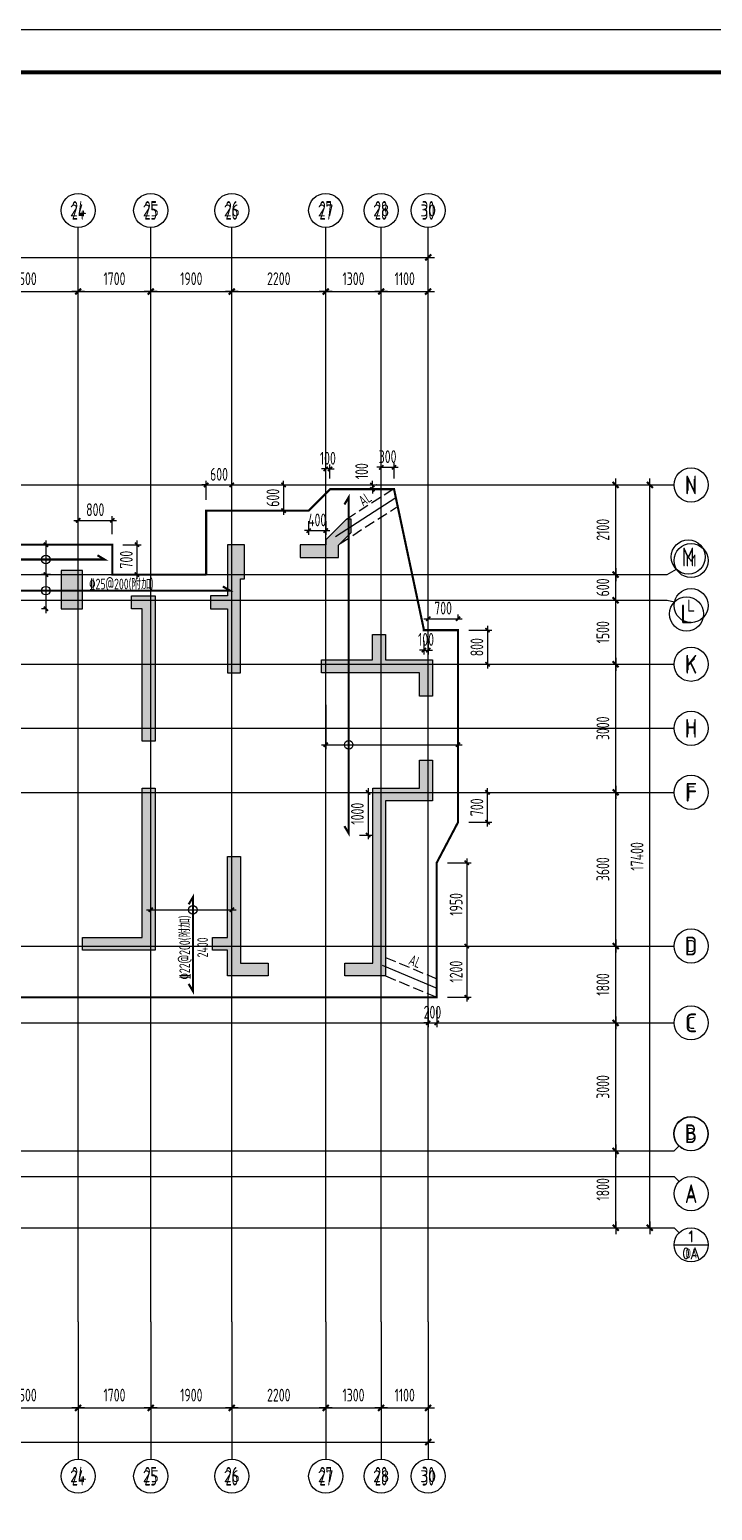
# Model space of a CAD drawing. Extents: x 627893 to 789462, y -407363 to 145317.
# Drawn here: x 698676 to 714673, y -147586 to -112901 of the extents above; entities that cross this region are included whole.
import ezdxf
from ezdxf.enums import TextEntityAlignment as Align

# ---------------------------------------------------------------- set-up
doc = ezdxf.new("R2010")
doc.units = 0
doc.header["$LTSCALE"] = 100
doc.linetypes.add('DASH', pattern=[0.35, 0.25, -0.1])
doc.layers.get('0').update_dxf_attribs({"linetype": 'CONTINUOUS'})
doc.layers.get('Defpoints').update_dxf_attribs({"linetype": 'CONTINUOUS'})
for name, color, linetype in [('1508', 2, 'CONTINUOUS'), ('AXIS', 3, 'CONTINUOUS'), ('AXIS_TEXT', 7, 'CONTINUOUS'), ('dote', 253, 'CONTINUOUS'), ('HATCH', 254, 'CONTINUOUS'), ('THIN', 7, 'CONTINUOUS'), ('tk', 7, 'CONTINUOUS'), ('底板钢筋2', 30, 'CONTINUOUS'), ('支座钢筋标注', 173, 'CONTINUOUS'), ('板底钢筋', 24, 'CONTINUOUS'), ('砼墙', 3, 'CONTINUOUS')]:
    doc.layers.add(name, color=color, linetype=linetype)
doc.styles.add('_TCH_AXIS', font='tssdeng.shx', dxfattribs={"width": 0.7, "bigfont": 'tssdchn.shx'})
doc.styles.add('CADReader_TextStyle', font='tssdeng.shx', dxfattribs={"height": 0.2, "bigfont": 'gbcbig.shx'})
doc.styles.add('COMPLEX', font='tssdeng.shx', dxfattribs={"width": 0.7, "bigfont": 'tssdchn.shx'})
doc.styles.add('dim_font', font='tssdeng.shx', dxfattribs={"width": 0.7, "bigfont": 'tssdchn.shx'})
doc.styles.get("Standard").update_dxf_attribs({"font": 'tssdeng.shx', "width": 0.7, "bigfont": 'tssdchn.shx'})
doc.styles.add('TSSD_Dimension', font='Tssdeng.shx', dxfattribs={"width": 0.7, "bigfont": 'tssdchn.shx'})
doc.styles.add('TSSD_Num', font='Tssdeng.shx', dxfattribs={"width": 0.7, "bigfont": 'hztxt.shx'})
doc.dimstyles.new('DIMN', dxfattribs={"dimtxt": 300, "dimasz": 1, "dimexe": 250, "dimexo": 300, "dimgap": 150, "dimtad": 1, "dimdec": 0, "dimzin": 0, "dimdsep": 46, "dimtxsty": 'dim_font', "dimblk": '_DIMX', "dimcen": 0.09, "dimclrt": 7, "dimadec": 0, "dimazin": 0, "dimtfac": 1, "dimtdec": 0, "dimtix": 1, "dimtmove": 2, "dimatfit": 3, "dimldrblk": '_DIMX', "dimfxl": 250, "dimtolj": 1, "dimtzin": 0, "dimarcsym": 0})
doc.dimstyles.new('TSSD_100_100', dxfattribs={"dimtxt": 300, "dimasz": 100, "dimexe": 100, "dimexo": 250, "dimgap": 100, "dimtad": 1, "dimdec": 0, "dimzin": 0, "dimdsep": 46, "dimtxsty": 'TSSD_Dimension', "dimblk": 'ARCHTICK', "dimcen": 0, "dimdle": 100, "dimclrt": 7, "dimadec": 0, "dimazin": 0, "dimtfac": 1, "dimtdec": 0, "dimtix": 1, "dimtmove": 2, "dimatfit": 3, "dimfxl": 1, "dimtolj": 1, "dimtzin": 0, "dimarcsym": 0})

# ---------------------------------------------------------------- blocks, each defined once
blk = doc.blocks.new('_DIMX')
blk.add_line((-150, 0), (150, 0))
at = {"const_width": 50}
blk.add_lwpolyline([(-70, -70), (70, 70)], dxfattribs=at)
blk = doc.blocks.new('*D441')
at = {"layer": 'AXIS', "color": 0, "lineweight": -2}
for p, q in [((710898, -125667), (712657, -125667)), ((712407, -125666), (712407, -125665)), ((712407, -126267), (712407, -125667)), ((710898, -126267), (712657, -126267)), ((712407, -126268), (712407, -126269))]:
    blk.add_line(p, q, dxfattribs=at)
at = {"layer": 'Defpoints', "color": 0}
for p in [(710598, -125667), (712407, -125667), (710598, -126267)]:
    blk.add_point(p, dxfattribs=at)
at = {"layer": 'AXIS', "color": 0, "lineweight": -2}
for p, rotation in [((712407, -125667), 270), ((712407, -126267), 90)]:
    blk.add_blockref('_DIMX', p, dxfattribs=dict(at, rotation=rotation))
at = {"layer": 'AXIS', "color": 7, "insert": (712107, -125967), "char_height": 300, "attachment_point": 5, "rotation": 90, "style": 'dim_font'}
blk.add_mtext('\\A1;600', dxfattribs=at)
blk = doc.blocks.new('_ArchTick')
at = {"color": 0, "linetype": 'ByBlock', "const_width": 0.4}
blk.add_lwpolyline([(-0.5, -0.5), (0.5, 0.5)], dxfattribs=at)
blk = doc.blocks.new('*D455')
at = {"layer": 'Defpoints', "color": 0}
for p in [(699093, -124967), (699058, -125667), (699414, -125667, 0)]:
    blk.add_point(p, dxfattribs=at)
at = {"layer": '底板钢筋2', "color": 0, "lineweight": -2}
for p, q in [((698843, -124967), (698958, -124967)), ((699058, -124867), (699058, -125767)), ((699164, -125667), (698958, -125667))]:
    blk.add_line(p, q, dxfattribs=at)
at = {"layer": '底板钢筋2', "color": 0, "lineweight": -2, "xscale": 100, "yscale": 100, "zscale": 100}
for p, rotation in [((699058, -124967), 90), ((699058, -125667), 270)]:
    blk.add_blockref('_ArchTick', p, dxfattribs=dict(at, rotation=rotation))
blk = doc.blocks.new('*D456')
at = {"layer": 'Defpoints', "color": 0}
for p in [(699308, -125667), (699058, -126467), (699308, -126467)]:
    blk.add_point(p, dxfattribs=at)
at = {"layer": '底板钢筋2', "color": 0, "lineweight": -2}
for p, q in [((699058, -125667), (698958, -125667)), ((699058, -125567), (699058, -126567)), ((699058, -126467), (698958, -126467))]:
    blk.add_line(p, q, dxfattribs=at)
at = {"layer": '底板钢筋2', "color": 0, "lineweight": -2, "xscale": 100, "yscale": 100, "zscale": 100}
for p, rotation in [((699058, -125667), 90), ((699058, -126467), 270)]:
    blk.add_blockref('_ArchTick', p, dxfattribs=dict(at, rotation=rotation))
blk = doc.blocks.new('*D457')
at = {"layer": 'Defpoints', "color": 0}
for p in [(705614, -128467), (708714, -128467), (708714, -129652)]:
    blk.add_point(p, dxfattribs=at)
at = {"layer": '底板钢筋2', "color": 0, "lineweight": -2}
for p, q in [((705614, -128717), (705614, -129752)), ((708714, -128717), (708714, -129752)), ((705514, -129652), (708814, -129652))]:
    blk.add_line(p, q, dxfattribs=at)
at = {"layer": '底板钢筋2', "color": 0, "lineweight": -2, "xscale": 100, "yscale": 100, "zscale": 100, "rotation": 180}
blk.add_blockref('_ArchTick', (705614, -129652), dxfattribs=at)
at = {"layer": '底板钢筋2', "color": 0, "lineweight": -2, "xscale": 100, "yscale": 100, "zscale": 100}
blk.add_blockref('_ArchTick', (708714, -129652), dxfattribs=at)
blk = doc.blocks.new('*D458')
at = {"layer": 'Defpoints', "color": 0}
for p in [(706152, -130767), (706152, -131767), (706606, -131767)]:
    blk.add_point(p, dxfattribs=at)
at = {"layer": '支座钢筋标注', "color": 0, "lineweight": -2}
for p, q in [((706606, -130667), (706606, -131867)), ((706402, -130767), (706706, -130767)), ((706402, -131767), (706706, -131767))]:
    blk.add_line(p, q, dxfattribs=at)
at = {"layer": '支座钢筋标注', "color": 0, "lineweight": -2, "xscale": 100, "yscale": 100, "zscale": 100}
for p, rotation in [((706606, -130767), 90), ((706606, -131767), 270)]:
    blk.add_blockref('_ArchTick', p, dxfattribs=dict(at, rotation=rotation))
at = {"layer": '支座钢筋标注', "color": 7, "insert": (706356, -131267), "char_height": 300, "attachment_point": 5, "rotation": 90, "style": 'TSSD_Dimension'}
blk.add_mtext('\\A1;1000', dxfattribs=at)
blk = doc.blocks.new('*D476')
at = {"layer": '1508', "color": 0, "lineweight": -2}
for p, q in [((700864, -124967), (701292, -124967)), ((701192, -124867), (701192, -125767)), ((700864, -125667), (701292, -125667))]:
    blk.add_line(p, q, dxfattribs=at)
at = {"layer": 'Defpoints', "color": 0}
for p in [(700614, -124967), (700614, -125667), (701192, -125667)]:
    blk.add_point(p, dxfattribs=at)
at = {"layer": '1508', "color": 0, "lineweight": -2, "xscale": 100, "yscale": 100, "zscale": 100}
for p, rotation in [((701192, -124967), 90), ((701192, -125667), 270)]:
    blk.add_blockref('_ArchTick', p, dxfattribs=dict(at, rotation=rotation))
at = {"layer": '1508', "color": 7, "insert": (700942, -125317), "char_height": 300, "attachment_point": 5, "rotation": 90, "style": 'TSSD_Dimension'}
blk.add_mtext('\\A1;700', dxfattribs=at)
blk = doc.blocks.new('*D477')
at = {"layer": '1508', "color": 0, "lineweight": -2}
for p, q in [((702814, -123917), (702814, -123467)), ((703414, -123917), (703414, -123467)), ((702814, -123567), (702714, -123567)), ((702814, -123567), (703414, -123567)), ((703414, -123567), (703514, -123567))]:
    blk.add_line(p, q, dxfattribs=at)
at = {"layer": 'Defpoints', "color": 0}
for p in [(703414, -123567), (702814, -124167), (703414, -124167)]:
    blk.add_point(p, dxfattribs=at)
at = {"layer": '1508', "color": 0, "lineweight": -2, "xscale": 100, "yscale": 100, "zscale": 100}
blk.add_blockref('_ArchTick', (702814, -123567), dxfattribs=at)
at = {"layer": '1508', "color": 0, "lineweight": -2, "xscale": 100, "yscale": 100, "zscale": 100, "rotation": 180}
blk.add_blockref('_ArchTick', (703414, -123567), dxfattribs=at)
at = {"layer": '1508', "color": 7, "insert": (703114, -123317), "char_height": 300, "attachment_point": 5, "style": 'TSSD_Dimension'}
blk.add_mtext('\\A1;600', dxfattribs=at)
blk = doc.blocks.new('*D478')
at = {"layer": '1508', "color": 0, "lineweight": -2}
for p, q in [((704627, -123567), (704627, -123467)), ((704494, -123567), (704527, -123567)), ((704627, -123567), (704627, -124167)), ((704494, -124167), (704527, -124167)), ((704627, -124167), (704627, -124267))]:
    blk.add_line(p, q, dxfattribs=at)
at = {"layer": 'Defpoints', "color": 0}
for p in [(704744, -123567), (704627, -124167), (704744, -124167)]:
    blk.add_point(p, dxfattribs=at)
at = {"layer": '1508', "color": 0, "lineweight": -2, "xscale": 100, "yscale": 100, "zscale": 100}
for p, rotation in [((704627, -123567), 270), ((704627, -124167), 90)]:
    blk.add_blockref('_ArchTick', p, dxfattribs=dict(at, rotation=rotation))
at = {"layer": '1508', "color": 7, "insert": (704377, -123867), "char_height": 300, "attachment_point": 5, "rotation": 90, "style": 'TSSD_Dimension'}
blk.add_mtext('\\A1;600', dxfattribs=at)
blk = doc.blocks.new('*D479')
at = {"layer": '1508', "color": 0, "lineweight": -2}
for p, q in [((705214, -124417), (705214, -124736)), ((705614, -124417), (705614, -124736)), ((705214, -124636), (705114, -124636)), ((705214, -124636), (705614, -124636)), ((705614, -124636), (705714, -124636))]:
    blk.add_line(p, q, dxfattribs=at)
at = {"layer": 'Defpoints', "color": 0}
for p in [(705214, -124167), (705614, -124167), (705614, -124636)]:
    blk.add_point(p, dxfattribs=at)
at = {"layer": '1508', "color": 0, "lineweight": -2, "xscale": 100, "yscale": 100, "zscale": 100}
blk.add_blockref('_ArchTick', (705214, -124636), dxfattribs=at)
at = {"layer": '1508', "color": 0, "lineweight": -2, "xscale": 100, "yscale": 100, "zscale": 100, "rotation": 180}
blk.add_blockref('_ArchTick', (705614, -124636), dxfattribs=at)
at = {"layer": '1508', "color": 7, "insert": (705414, -124386), "char_height": 300, "attachment_point": 5, "style": 'TSSD_Dimension'}
blk.add_mtext('\\A1;400', dxfattribs=at)
blk = doc.blocks.new('*D480')
at = {"layer": '1508', "color": 0, "lineweight": -2}
for p, q in [((705614, -123417), (705614, -123091)), ((705714, -123417), (705714, -123091)), ((705614, -123191), (705514, -123191)), ((705714, -123191), (705614, -123191)), ((705714, -123191), (705814, -123191))]:
    blk.add_line(p, q, dxfattribs=at)
at = {"layer": 'Defpoints', "color": 0}
for p in [(705614, -123191), (705614, -123667), (705714, -123667)]:
    blk.add_point(p, dxfattribs=at)
at = {"layer": '1508', "color": 0, "lineweight": -2, "xscale": 100, "yscale": 100, "zscale": 100}
blk.add_blockref('_ArchTick', (705614, -123191), dxfattribs=at)
at = {"layer": '1508', "color": 0, "lineweight": -2, "xscale": 100, "yscale": 100, "zscale": 100, "rotation": 180}
blk.add_blockref('_ArchTick', (705714, -123191), dxfattribs=at)
at = {"layer": '1508', "color": 7, "insert": (705664, -122941), "char_height": 300, "attachment_point": 5, "style": 'TSSD_Dimension'}
blk.add_mtext('\\A1;100', dxfattribs=at)
blk = doc.blocks.new('*D481')
at = {"layer": '1508', "color": 0, "lineweight": -2}
for p, q in [((706707, -123567), (706707, -123467)), ((706707, -123567), (706707, -123667)), ((706707, -123667), (706707, -123767)), ((706812, -123567), (706807, -123567)), ((706812, -123667), (706807, -123667))]:
    blk.add_line(p, q, dxfattribs=at)
at = {"layer": 'Defpoints', "color": 0}
for p in [(706562, -123567), (706562, -123667), (706707, -123667)]:
    blk.add_point(p, dxfattribs=at)
at = {"layer": '1508', "color": 0, "lineweight": -2, "xscale": 100, "yscale": 100, "zscale": 100}
for p, rotation in [((706707, -123567), 270), ((706707, -123667), 90)]:
    blk.add_blockref('_ArchTick', p, dxfattribs=dict(at, rotation=rotation))
at = {"layer": '1508', "color": 7, "insert": (706457, -123244), "char_height": 300, "attachment_point": 5, "rotation": 90, "style": 'TSSD_Dimension'}
blk.add_mtext('\\A1;100', dxfattribs=at)
blk = doc.blocks.new('*D482')
at = {"layer": '1508', "color": 0, "lineweight": -2}
for p, q in [((707914, -127217), (707914, -127535)), ((708014, -127217), (708014, -127535)), ((707914, -127435), (707814, -127435)), ((707914, -127435), (708014, -127435)), ((708014, -127435), (708114, -127435))]:
    blk.add_line(p, q, dxfattribs=at)
at = {"layer": 'Defpoints', "color": 0}
for p in [(707914, -126967), (708014, -126967), (708014, -127435)]:
    blk.add_point(p, dxfattribs=at)
at = {"layer": '1508', "color": 0, "lineweight": -2, "xscale": 100, "yscale": 100, "zscale": 100}
blk.add_blockref('_ArchTick', (707914, -127435), dxfattribs=at)
at = {"layer": '1508', "color": 0, "lineweight": -2, "xscale": 100, "yscale": 100, "zscale": 100, "rotation": 180}
blk.add_blockref('_ArchTick', (708014, -127435), dxfattribs=at)
at = {"layer": '1508', "color": 7, "insert": (707964, -127185), "char_height": 300, "attachment_point": 5, "style": 'TSSD_Dimension'}
blk.add_mtext('\\A1;100', dxfattribs=at)
blk = doc.blocks.new('*D483')
at = {"layer": '1508', "color": 0, "lineweight": -2}
for p, q in [((709405, -126867), (709405, -127867)), ((708964, -126967), (709505, -126967)), ((708964, -127767), (709505, -127767))]:
    blk.add_line(p, q, dxfattribs=at)
at = {"layer": 'Defpoints', "color": 0}
for p in [(708714, -126967), (708714, -127767), (709405, -127767)]:
    blk.add_point(p, dxfattribs=at)
at = {"layer": '1508', "color": 0, "lineweight": -2, "xscale": 100, "yscale": 100, "zscale": 100}
for p, rotation in [((709405, -126967), 90), ((709405, -127767), 270)]:
    blk.add_blockref('_ArchTick', p, dxfattribs=dict(at, rotation=rotation))
at = {"layer": '1508', "color": 7, "insert": (709155, -127367), "char_height": 300, "attachment_point": 5, "rotation": 90, "style": 'TSSD_Dimension'}
blk.add_mtext('\\A1;800', dxfattribs=at)
blk = doc.blocks.new('*D484')
at = {"layer": '1508', "color": 0, "lineweight": -2}
for p, q in [((707914, -126701), (708814, -126701)), ((708014, -126717), (708014, -126601)), ((708714, -126717), (708714, -126601))]:
    blk.add_line(p, q, dxfattribs=at)
at = {"layer": 'Defpoints', "color": 0}
for p in [(708714, -126701), (708014, -126967), (708714, -126967)]:
    blk.add_point(p, dxfattribs=at)
at = {"layer": '1508', "color": 0, "lineweight": -2, "xscale": 100, "yscale": 100, "zscale": 100, "rotation": 180}
blk.add_blockref('_ArchTick', (708014, -126701), dxfattribs=at)
at = {"layer": '1508', "color": 0, "lineweight": -2, "xscale": 100, "yscale": 100, "zscale": 100}
blk.add_blockref('_ArchTick', (708714, -126701), dxfattribs=at)
at = {"layer": '1508', "color": 7, "insert": (708364, -126451), "char_height": 300, "attachment_point": 5, "style": 'TSSD_Dimension'}
blk.add_mtext('\\A1;700', dxfattribs=at)
blk = doc.blocks.new('*D485')
at = {"layer": '1508', "color": 0, "lineweight": -2}
for p, q in [((706914, -123417), (706914, -123054)), ((707214, -123417), (707214, -123054)), ((706914, -123154), (706814, -123154)), ((706914, -123154), (707214, -123154)), ((707214, -123154), (707314, -123154))]:
    blk.add_line(p, q, dxfattribs=at)
at = {"layer": 'Defpoints', "color": 0}
for p in [(707214, -123154), (706914, -123667), (707214, -123667)]:
    blk.add_point(p, dxfattribs=at)
at = {"layer": '1508', "color": 0, "lineweight": -2, "xscale": 100, "yscale": 100, "zscale": 100}
blk.add_blockref('_ArchTick', (706914, -123154), dxfattribs=at)
at = {"layer": '1508', "color": 0, "lineweight": -2, "xscale": 100, "yscale": 100, "zscale": 100, "rotation": 180}
blk.add_blockref('_ArchTick', (707214, -123154), dxfattribs=at)
at = {"layer": '1508', "color": 7, "insert": (707064, -122904), "char_height": 300, "attachment_point": 5, "style": 'TSSD_Dimension'}
blk.add_mtext('\\A1;300', dxfattribs=at)
blk = doc.blocks.new('*D486')
at = {"layer": '1508', "color": 0, "lineweight": -2}
for p, q in [((709405, -131567), (709405, -130667)), ((708964, -130767), (709505, -130767)), ((708964, -131467), (709505, -131467))]:
    blk.add_line(p, q, dxfattribs=at)
at = {"layer": 'Defpoints', "color": 0}
for p in [(708714, -130767), (709405, -130767), (708714, -131467)]:
    blk.add_point(p, dxfattribs=at)
at = {"layer": '1508', "color": 0, "lineweight": -2, "xscale": 100, "yscale": 100, "zscale": 100}
for p, rotation in [((709405, -130767), 90), ((709405, -131467), 270)]:
    blk.add_blockref('_ArchTick', p, dxfattribs=dict(at, rotation=rotation))
at = {"layer": '1508', "color": 7, "insert": (709155, -131117), "char_height": 300, "attachment_point": 5, "rotation": 90, "style": 'TSSD_Dimension'}
blk.add_mtext('\\A1;700', dxfattribs=at)
blk = doc.blocks.new('*D487')
at = {"layer": '1508', "color": 0, "lineweight": -2}
for p, q in [((708014, -135817), (708014, -136267)), ((708214, -135817), (708214, -136267)), ((708014, -136167), (707914, -136167)), ((708014, -136167), (708214, -136167)), ((708214, -136167), (708314, -136167))]:
    blk.add_line(p, q, dxfattribs=at)
at = {"layer": 'Defpoints', "color": 0}
for p in [(708014, -135567), (708214, -135567), (708214, -136167)]:
    blk.add_point(p, dxfattribs=at)
at = {"layer": '1508', "color": 0, "lineweight": -2, "xscale": 100, "yscale": 100, "zscale": 100}
blk.add_blockref('_ArchTick', (708014, -136167), dxfattribs=at)
at = {"layer": '1508', "color": 0, "lineweight": -2, "xscale": 100, "yscale": 100, "zscale": 100, "rotation": 180}
blk.add_blockref('_ArchTick', (708214, -136167), dxfattribs=at)
at = {"layer": '1508', "color": 7, "insert": (708114, -135917), "char_height": 300, "attachment_point": 5, "style": 'TSSD_Dimension'}
blk.add_mtext('\\A1;200', dxfattribs=at)
blk = doc.blocks.new('*D488')
at = {"layer": '1508', "color": 0, "lineweight": -2}
for p, q in [((708464, -132417), (709019, -132417)), ((708919, -132317), (708919, -134467)), ((708464, -134367), (709019, -134367))]:
    blk.add_line(p, q, dxfattribs=at)
at = {"layer": 'Defpoints', "color": 0}
for p in [(708214, -132417), (708214, -134367), (708919, -134367)]:
    blk.add_point(p, dxfattribs=at)
at = {"layer": '1508', "color": 0, "lineweight": -2, "xscale": 100, "yscale": 100, "zscale": 100}
for p, rotation in [((708919, -132417), 90), ((708919, -134367), 270)]:
    blk.add_blockref('_ArchTick', p, dxfattribs=dict(at, rotation=rotation))
at = {"layer": '1508', "color": 7, "insert": (708669, -133392), "char_height": 300, "attachment_point": 5, "rotation": 90, "style": 'TSSD_Dimension'}
blk.add_mtext('\\A1;1950', dxfattribs=at)
blk = doc.blocks.new('*D489')
at = {"layer": '1508', "color": 0, "lineweight": -2}
for p, q in [((708464, -134367), (709019, -134367)), ((708919, -134267), (708919, -135667)), ((708464, -135567), (709019, -135567))]:
    blk.add_line(p, q, dxfattribs=at)
at = {"layer": 'Defpoints', "color": 0}
for p in [(708214, -134367), (708214, -135567), (708919, -135567)]:
    blk.add_point(p, dxfattribs=at)
at = {"layer": '1508', "color": 0, "lineweight": -2, "xscale": 100, "yscale": 100, "zscale": 100}
for p, rotation in [((708919, -134367), 90), ((708919, -135567), 270)]:
    blk.add_blockref('_ArchTick', p, dxfattribs=dict(at, rotation=rotation))
at = {"layer": '1508', "color": 7, "insert": (708669, -134967), "char_height": 300, "attachment_point": 5, "rotation": 90, "style": 'TSSD_Dimension'}
blk.add_mtext('\\A1;1200', dxfattribs=at)
blk = doc.blocks.new('*D497')
at = {"layer": '1508', "color": 0, "lineweight": -2}
for p, q in [((699714, -124396), (700714, -124396)), ((699814, -124717), (699814, -124296)), ((700614, -124717), (700614, -124296))]:
    blk.add_line(p, q, dxfattribs=at)
at = {"layer": 'Defpoints', "color": 0}
for p in [(700614, -124396), (699814, -124967), (700614, -124967)]:
    blk.add_point(p, dxfattribs=at)
at = {"layer": '1508', "color": 0, "lineweight": -2, "xscale": 100, "yscale": 100, "zscale": 100, "rotation": 180}
blk.add_blockref('_ArchTick', (699814, -124396), dxfattribs=at)
at = {"layer": '1508', "color": 0, "lineweight": -2, "xscale": 100, "yscale": 100, "zscale": 100}
blk.add_blockref('_ArchTick', (700614, -124396), dxfattribs=at)
at = {"layer": '1508', "color": 7, "insert": (700214, -124146), "char_height": 300, "attachment_point": 5, "style": 'TSSD_Dimension'}
blk.add_mtext('\\A1;800', dxfattribs=at)
blk = doc.blocks.new('*D500')
at = {"layer": 'Defpoints', "color": 0}
for p in [(703414, -133517), (701514, -133885), (703414, -134367)]:
    blk.add_point(p, dxfattribs=at)
at = {"layer": '底板钢筋2', "color": 0, "lineweight": -2}
for p, q in [((701414, -133517), (703514, -133517)), ((701514, -133635), (701514, -133417)), ((703414, -134117), (703414, -133417))]:
    blk.add_line(p, q, dxfattribs=at)
at = {"layer": '底板钢筋2', "color": 0, "lineweight": -2, "xscale": 100, "yscale": 100, "zscale": 100, "rotation": 180}
blk.add_blockref('_ArchTick', (701514, -133517), dxfattribs=at)
at = {"layer": '底板钢筋2', "color": 0, "lineweight": -2, "xscale": 100, "yscale": 100, "zscale": 100}
blk.add_blockref('_ArchTick', (703414, -133517), dxfattribs=at)
blk = doc.blocks.new('_AXISO')
blk.add_circle((0, 0), 0.5)
at = {"layer": 'AXIS_TEXT', "style": 'COMPLEX', "width": 1.041667}
blk.add_attdef('A', text='', height=0.56, dxfattribs=at).set_placement((-0.25, -0.28), (0.25, -0.28), align=Align.FIT)
blk = doc.blocks.new('ts_idx')
at = {"color": 0, "linetype": 'ByBlock', "lineweight": -2}
blk.add_line((-0.5, 0), (0.5, 0), dxfattribs=at)
blk.add_circle((0, 0), 0.5, dxfattribs=at)
at = {"color": 0, "linetype": 'ByBlock', "lineweight": -2, "style": 'TSSD_Num', "width": 0.7}
for tag, p in [('1', (0, 0.25)), ('A', (0, -0.25))]:
    blk.add_attdef(tag, text='', height=0.286, dxfattribs=at).set_placement(p, align=Align.MIDDLE_CENTER)

msp = doc.modelspace()

# ---------------------------------------------------------------- hatches: boundary and pattern name
at = {"layer": 'HATCH'}
for points in [[(705014.1, -125267), (705914.1, -125267), (705914.1, -124976.8), (706213.9, -124677), (706213.9, -124367), (706099.7, -124367), (705614.1, -124852.5), (705614.1, -124967), (705014.1, -124967)], [(703314.1, -126467), (703314.1, -127967), (703614.1, -127967), (703614.1, -125767), (703714.1, -125767), (703714.1, -124967), (703314.1, -124967), (703314.1, -126167), (702914.1, -126167), (702914.1, -126467)], [(699914.1, -125566.8), (699414.1, -125566.8), (699414.1, -126466.8), (699914.1, -126466.8)], [(701314.1, -129567), (701314.1, -126467), (701064.1, -126467), (701064.1, -126167), (701614.1, -126167), (701614.1, -129567)], [(707814.1, -127967), (705514.1, -127967), (705514.1, -127667), (706711.9, -127667), (706711.9, -127067), (707011.9, -127067), (707011.9, -127667), (708114.1, -127667), (708114.1, -128517), (707814.1, -128517)], [(708114.1, -130017), (708114.1, -130967), (707014.1, -130967), (707014.1, -135067), (706064.1, -135067), (706064.1, -134767), (706714.1, -134767), (706714.1, -130667), (707814.1, -130667), (707814.1, -130017)], [(699914.1, -134167), (701314.1, -134167), (701314.1, -130667), (701614.1, -130667), (701614.1, -134467), (699914.1, -134467)], [(704264.1, -134767), (704264.1, -135067), (703314.1, -135067), (703314.1, -134467), (702964.1, -134467), (702964.1, -134167), (703314.1, -134167), (703314.1, -132267), (703614.1, -132267), (703614.1, -134167), (703614.1, -134767)]]:
    msp.add_hatch(color=256, dxfattribs=at).paths.add_polyline_path(points)

# ---------------------------------------------------------------- linework, layer by layer
at = {"layer": '1508', "const_width": 50, "elevation": 0}
for points in [[(702814.1, -125667), (702814.1, -124167), (705213.7, -124167), (705714, -123666.7), (707214.5, -123666.7), (707913.9, -126957.5), (707913.9, -126967), (708714.1, -126967), (708714.1, -131466.9), (708214.1, -132416.7), (708214.1, -135567), (697114.1, -135567)], [(697314.1, -124966.8), (700614.5, -124966.8), (700614.5, -125667), (702814.1, -125667)]]:
    msp.add_lwpolyline(points, dxfattribs=at)
at = {"layer": 'AXIS'}
for p, q in [((699814.1, -119878.7), (699814.1, -117536.2)), ((701514.1, -119878.7), (701514.1, -117536.2)), ((703414.1, -119878.7), (703414.1, -117536.2)), ((705614.1, -119878.7), (705614.1, -117536.2)), ((706914.1, -119878.7), (706914.1, -117536.2)), ((708014.1, -119878.7), (708014.1, -117536.2)), ((710198, -123567), (713774.4, -123567)), ((713612.3, -125667), (713829.1, -125540.2)), ((710198, -125667), (713612.3, -125667)), ((710198, -126267), (713612.3, -126267)), ((713612.3, -126267), (713784, -126305.4)), ((710198, -127767), (713774.4, -127767)), ((710198, -129267), (713774.4, -129267)), ((710198, -130767), (713774.4, -130767)), ((710198, -134367), (713774.4, -134367)), ((710198, -136167), (713774.4, -136167)), ((713891.6, -139049.8), (713774.4, -139167)), ((710198, -139167), (713774.4, -139167)), ((710198, -139767), (713774.4, -139767)), ((713891.6, -139884.1), (713774.4, -139767)), ((710198, -140967), (713774.4, -140967)), ((713891.6, -141084.1), (713774.4, -140967)), ((699814.1, -143172.4), (699814.1, -146385.8)), ((701514.1, -143172.4), (701514.1, -146385.8)), ((703414.1, -143172.4), (703414.1, -146385.8)), ((705614.1, -143172.4), (705614.1, -146385.8)), ((706914.1, -143172.4), (706914.1, -146385.8)), ((708014.1, -143172.4), (708014.1, -146385.8))]:
    msp.add_line(p, q, dxfattribs=at)
at = {"layer": 'AXIS', "linetype": 'Continuous'}
msp.add_lwpolyline([(713774.4, -141367), (714574.4, -141367)], dxfattribs=at)
for centre in [(699814.1, -117136.2), (701514.1, -117136.2), (703414.1, -117136.2), (705614.1, -117136.2), (706914.1, -117136.2), (708014.1, -117136.2), (714174.4, -123567), (714174.4, -125338.3), (714174.4, -126392.6), (714174.4, -127767), (714174.4, -129267), (714174.4, -130767), (714174.4, -134367), (714174.4, -136167), (714174.4, -138767), (714174.4, -140167), (714174.4, -141367), (699814.1, -146785.8), (701514.1, -146785.8), (703414.1, -146785.8), (705614.1, -146785.8), (706914.1, -146785.8), (708014.1, -146785.8)]:
    msp.add_circle(centre, 400, dxfattribs=at)
at = {"layer": 'dote', "ltscale": 10}
for p, q in [((699814.1, -143172.4), (699814.1, -119653.5)), ((701514.1, -143172.4), (701514.1, -119653.5)), ((703414.1, -143172.4), (703414.1, -119653.5)), ((705614.1, -143172.4), (705614.1, -119653.5)), ((706914.1, -143172.4), (706914.1, -119653.5)), ((708014.1, -143172.4), (708014.1, -119653.5)), ((665333.9, -123567), (711795.4, -123567)), ((705843.6, -124770.8), (707255.1, -123857.9)), ((665333.9, -125667), (711795.4, -125667)), ((665333.9, -126267), (711795.4, -126267)), ((665333.9, -127767), (711795.4, -127767)), ((665333.9, -129267), (711795.4, -129267)), ((665333.9, -130767), (711795.4, -130767)), ((665333.9, -134367), (711795.4, -134367)), ((706937.2, -134818.2), (708214.1, -135350.3)), ((665333.9, -136167), (711795.4, -136167)), ((665333.9, -139167), (711795.4, -139167)), ((665333.9, -139767), (711795.4, -139767)), ((665333.9, -140967), (711795.4, -140967))]:
    msp.add_line(p, q, dxfattribs=at)
at = {"layer": 'THIN', "color": 1, "linetype": 'DASH', "ltscale": 10}
for p, q in [((706099.7, -124367), (707182.5, -123666.7)), ((705952.2, -124938.7), (707274.8, -124083.3)), ((707014.1, -134633.6), (708214.1, -135133.6)), ((707014.1, -135067), (708214.1, -135567))]:
    msp.add_line(p, q, dxfattribs=at)
at = {"layer": 'tk', "color": 5}
msp.add_lwpolyline([(657905.8, -172301.2), (657905.8, -112901.2), (742005.8, -112901.2), (742005.8, -172301.2)], close=True, dxfattribs=at)
at = {"layer": 'tk', "const_width": 100}
msp.add_lwpolyline([(660405.8, -171301.2), (741005.8, -171301.2), (741005.8, -113901.2), (660405.8, -113901.2)], close=True, dxfattribs=at)
at = {"layer": '底板钢筋2'}
for centre in [(699057.9, -125314.2), (699057.9, -126043.1), (706151.7, -129651.9, 0), (702502.5, -133517.2)]:
    msp.add_circle(centre, 100, dxfattribs=at)
at = {"layer": '板底钢筋', "color": 3, "const_width": 50}
for points in [[(706051.7, -131557.8), (706151.7, -131724.4), (706151.7, -123858), (706051.7, -124024.7)], [(702402.5, -135254.7), (702502.5, -135421.4), (702502.5, -133224.6), (702402.5, -133391.3)]]:
    msp.add_lwpolyline(points, dxfattribs=at)
at = {"layer": '板底钢筋', "const_width": 50, "elevation": 0}
for points in [[(697374.2, -125214.2), (697207.5, -125314.2), (700433.3, -125314.2), (700266.6, -125214.2)], [(696035.8, -125943.1), (695869.1, -126043.1), (703370.3, -126043.1), (703203.6, -125943.1)]]:
    msp.add_lwpolyline(points, dxfattribs=at)
at = {"layer": '砼墙', "elevation": 0}
for points in [[(705014.1, -125267), (705914.1, -125267), (705914.1, -124976.8), (706213.9, -124677), (706213.9, -124367), (706099.7, -124367), (705614.1, -124852.5), (705614.1, -124967), (705014.1, -124967)], [(703314.1, -126467), (703314.1, -127967), (703614.1, -127967), (703614.1, -125767), (703714.1, -125767), (703714.1, -124967), (703314.1, -124967), (703314.1, -126167), (702914.1, -126167), (702914.1, -126467)], [(699914.1, -125566.8), (699414.1, -125566.8), (699414.1, -126466.8), (699914.1, -126466.8)], [(701314.1, -129567), (701314.1, -126467), (701064.1, -126467), (701064.1, -126167), (701614.1, -126167), (701614.1, -129567)], [(707814.1, -127967), (705514.1, -127967), (705514.1, -127667), (706711.9, -127667), (706711.9, -127067), (707011.9, -127067), (707011.9, -127667), (708114.1, -127667), (708114.1, -128517), (707814.1, -128517)], [(708114.1, -130017), (708114.1, -130967), (707014.1, -130967), (707014.1, -135067), (706064.1, -135067), (706064.1, -134767), (706714.1, -134767), (706714.1, -130667), (707814.1, -130667), (707814.1, -130017)], [(699914.1, -134167), (701314.1, -134167), (701314.1, -130667), (701614.1, -130667), (701614.1, -134467), (699914.1, -134467)], [(704264.1, -134767), (704264.1, -135067), (703314.1, -135067), (703314.1, -134467), (702964.1, -134467), (702964.1, -134167), (703314.1, -134167), (703314.1, -132267), (703614.1, -132267), (703614.1, -134167), (703614.1, -134767)]]:
    msp.add_lwpolyline(points, close=True, dxfattribs=at)

# ---------------------------------------------------------------- block references
at = {"layer": 'AXIS'}
ref = msp.add_blockref('_AXISO', (699814.1, -117136.2), dxfattribs=dict(at, xscale=800, yscale=800, zscale=800))
ref.add_attrib('A', '24', dxfattribs={"layer": 'AXIS_TEXT', "height": 438.39, "style": '_TCH_AXIS', "width": 0.4}).set_placement((699668, -117355.4), (699960.2, -117355.4), align=Align.FIT)
ref = msp.add_blockref('_AXISO', (701514.1, -117136.2), dxfattribs=dict(at, xscale=800, yscale=800, zscale=800))
ref.add_attrib('A', '25', dxfattribs={"layer": 'AXIS_TEXT', "height": 438.39, "style": '_TCH_AXIS', "width": 0.411765}).set_placement((701368, -117355.4), (701660.2, -117355.4), align=Align.FIT)
ref = msp.add_blockref('_AXISO', (703414.1, -117136.2), dxfattribs=dict(at, xscale=800, yscale=800, zscale=800))
ref.add_attrib('A', '26', dxfattribs={"layer": 'AXIS_TEXT', "height": 438.39, "style": '_TCH_AXIS', "width": 0.424242}).set_placement((703268, -117355.4), (703560.2, -117355.4), align=Align.FIT)
ref = msp.add_blockref('_AXISO', (705614.1, -117136.2), dxfattribs=dict(at, xscale=800, yscale=800, zscale=800))
ref.add_attrib('A', '27', dxfattribs={"layer": 'AXIS_TEXT', "height": 438.39, "style": '_TCH_AXIS', "width": 0.411765}).set_placement((705468, -117355.4), (705760.2, -117355.4), align=Align.FIT)
ref = msp.add_blockref('_AXISO', (706914.1, -117136.2), dxfattribs=dict(at, xscale=800, yscale=800, zscale=800))
ref.add_attrib('A', '28', dxfattribs={"layer": 'AXIS_TEXT', "height": 438.39, "style": '_TCH_AXIS', "width": 0.411765}).set_placement((706768, -117355.4), (707060.2, -117355.4), align=Align.FIT)
ref = msp.add_blockref('_AXISO', (708014.1, -117136.2), dxfattribs=dict(at, xscale=800, yscale=800, zscale=800))
ref.add_attrib('A', '30', dxfattribs={"layer": 'AXIS_TEXT', "height": 438.39, "style": '_TCH_AXIS', "width": 0.411765}).set_placement((707868, -117355.4), (708160.2, -117355.4), align=Align.FIT)
ref = msp.add_blockref('_AXISO', (714174.4, -123567), dxfattribs=dict(at, xscale=800, yscale=800, zscale=800))
ref.add_attrib('A', 'N', dxfattribs={"layer": 'AXIS_TEXT', "height": 438.4, "style": '_TCH_AXIS'}).set_placement((714028.3, -123786.2), (714320.5, -123786.2), align=Align.FIT)
ref = msp.add_blockref('_AXISO', (714107.6, -125253.1), dxfattribs=dict(at, xscale=800, yscale=800, zscale=800))
ref.add_attrib('A', 'M', dxfattribs={"layer": 'AXIS_TEXT', "height": 438.4, "style": '_TCH_AXIS', "width": 0.875}).set_placement((713961.5, -125472.3), (714253.8, -125472.3), align=Align.FIT)
ref = msp.add_blockref('_AXISO', (714066.9, -126588.2), dxfattribs=dict(at, xscale=800, yscale=800, zscale=800))
ref.add_attrib('A', 'L', dxfattribs={"layer": 'AXIS_TEXT', "height": 438.4, "style": '_TCH_AXIS', "width": 1.166667}).set_placement((713920.8, -126807.4), (714213, -126807.4), align=Align.FIT)
ref = msp.add_blockref('_AXISO', (714174.4, -127767), dxfattribs=dict(at, xscale=800, yscale=800, zscale=800))
ref.add_attrib('A', 'K', dxfattribs={"layer": 'AXIS_TEXT', "height": 438.4, "style": '_TCH_AXIS'}).set_placement((714028.3, -127986.2), (714320.5, -127986.2), align=Align.FIT)
ref = msp.add_blockref('_AXISO', (714174.4, -129267), dxfattribs=dict(at, xscale=800, yscale=800, zscale=800))
ref.add_attrib('A', 'H', dxfattribs={"layer": 'AXIS_TEXT', "height": 438.4, "style": '_TCH_AXIS'}).set_placement((714028.3, -129486.2), (714320.5, -129486.2), align=Align.FIT)
ref = msp.add_blockref('_AXISO', (714174.4, -130767), dxfattribs=dict(at, xscale=800, yscale=800, zscale=800))
ref.add_attrib('A', 'F', dxfattribs={"layer": 'AXIS_TEXT', "height": 438.4, "style": '_TCH_AXIS', "width": 1.076923}).set_placement((714028.3, -130986.2), (714320.5, -130986.2), align=Align.FIT)
ref = msp.add_blockref('_AXISO', (714174.4, -134367), dxfattribs=dict(at, xscale=800, yscale=800, zscale=800))
ref.add_attrib('A', 'D', dxfattribs={"layer": 'AXIS_TEXT', "height": 438.4, "style": '_TCH_AXIS'}).set_placement((714028.3, -134586.2), (714320.5, -134586.2), align=Align.FIT)
ref = msp.add_blockref('_AXISO', (714174.4, -136167), dxfattribs=dict(at, xscale=800, yscale=800, zscale=800))
ref.add_attrib('A', 'C', dxfattribs={"layer": 'AXIS_TEXT', "height": 438.4, "style": '_TCH_AXIS', "width": 0.933333}).set_placement((714028.3, -136386.2), (714320.5, -136386.2), align=Align.FIT)
ref = msp.add_blockref('_AXISO', (714170.1, -138762.7), dxfattribs=dict(at, xscale=800, yscale=800, zscale=800))
ref.add_attrib('A', 'B', dxfattribs={"layer": 'AXIS_TEXT', "height": 438.4, "style": '_TCH_AXIS'}).set_placement((714024, -138981.9), (714316.3, -138981.9), align=Align.FIT)
ref = msp.add_blockref('_AXISO', (714174.4, -140167), dxfattribs=dict(at, xscale=800, yscale=800, zscale=800))
ref.add_attrib('A', 'A', dxfattribs={"layer": 'AXIS_TEXT', "height": 438.4, "style": '_TCH_AXIS', "width": 0.875}).set_placement((714028.3, -140386.2), (714320.5, -140386.2), align=Align.FIT)
ref = msp.add_blockref('ts_idx', (714174.4, -141367), dxfattribs=dict(at, xscale=800, yscale=800, zscale=800))
ref.add_attrib('1', '1', dxfattribs={"layer": 'THIN', "height": 228.6, "style": 'TSSD_Num', "width": 0.7}).set_placement((714174.4, -141167), align=Align.MIDDLE_CENTER)
ref.add_attrib('10', 'OA', dxfattribs={"layer": 'THIN', "height": 228.57, "style": 'TSSD_Num', "width": 0.7}).set_placement((714174.4, -141567), align=Align.MIDDLE_CENTER)
ref = msp.add_blockref('_AXISO', (699814.1, -146785.8), dxfattribs=dict(at, xscale=800, yscale=800, zscale=800))
ref.add_attrib('A', '24', dxfattribs={"layer": 'AXIS_TEXT', "height": 438.39, "style": '_TCH_AXIS', "width": 0.4}).set_placement((699668, -147005), (699960.2, -147005), align=Align.FIT)
ref = msp.add_blockref('_AXISO', (701514.1, -146785.8), dxfattribs=dict(at, xscale=800, yscale=800, zscale=800))
ref.add_attrib('A', '25', dxfattribs={"layer": 'AXIS_TEXT', "height": 438.39, "style": '_TCH_AXIS', "width": 0.411765}).set_placement((701368, -147005), (701660.2, -147005), align=Align.FIT)
ref = msp.add_blockref('_AXISO', (703414.1, -146785.8), dxfattribs=dict(at, xscale=800, yscale=800, zscale=800))
ref.add_attrib('A', '26', dxfattribs={"layer": 'AXIS_TEXT', "height": 438.39, "style": '_TCH_AXIS', "width": 0.424242}).set_placement((703268, -147005), (703560.2, -147005), align=Align.FIT)
ref = msp.add_blockref('_AXISO', (705614.1, -146785.8), dxfattribs=dict(at, xscale=800, yscale=800, zscale=800))
ref.add_attrib('A', '27', dxfattribs={"layer": 'AXIS_TEXT', "height": 438.39, "style": '_TCH_AXIS', "width": 0.411765}).set_placement((705468, -147005), (705760.2, -147005), align=Align.FIT)
ref = msp.add_blockref('_AXISO', (706914.1, -146785.8), dxfattribs=dict(at, xscale=800, yscale=800, zscale=800))
ref.add_attrib('A', '28', dxfattribs={"layer": 'AXIS_TEXT', "height": 438.39, "style": '_TCH_AXIS', "width": 0.411765}).set_placement((706768, -147005), (707060.2, -147005), align=Align.FIT)
ref = msp.add_blockref('_AXISO', (708014.1, -146785.8), dxfattribs=dict(at, xscale=800, yscale=800, zscale=800))
ref.add_attrib('A', '30', dxfattribs={"layer": 'AXIS_TEXT', "height": 438.39, "style": '_TCH_AXIS', "width": 0.411765}).set_placement((707868, -147005), (708160.2, -147005), align=Align.FIT)

# ---------------------------------------------------------------- texts
at = {"layer": 'AXIS', "color": 7, "style": 'CADReader_TextStyle'}
for s, p in [('24', (699814.1, -117136.2)), ('25', (701514.1, -117136.2)), ('26', (703414.1, -117136.2)), ('27', (705614.1, -117136.2)), ('28', (706914.1, -117136.2)), ('30', (708014.1, -117136.2)), ('N', (714174.4, -123567)), ('M', (714174.4, -125338.3)), ('L', (714174.4, -126392.6)), ('K', (714174.4, -127767)), ('H', (714174.4, -129267)), ('F', (714174.4, -130767)), ('D', (714174.4, -134367)), ('C', (714174.4, -136167)), ('B', (714174.4, -138767)), ('A', (714174.4, -140167)), ('1', (714174.4, -141167)), ('0A', (714174.4, -141567)), ('24', (699814.1, -146785.8)), ('25', (701514.1, -146785.8)), ('26', (703414.1, -146785.8)), ('27', (705614.1, -146785.8)), ('28', (706914.1, -146785.8)), ('30', (708014.1, -146785.8))]:
    msp.add_text(s, height=280, dxfattribs=at).set_placement(p, align=Align.MIDDLE)
at = {"layer": 'THIN', "color": 1, "width": 0.7}
for rotation, p in [(32.89177, (706486.8, -124074.2)), (337.38014, (707537, -134787.5))]:
    msp.add_text('AL', height=250, rotation=rotation, dxfattribs=at).set_placement(p)
at = {"layer": '支座钢筋标注', "color": 6, "width": 0.7}
msp.add_text('%%13225@200(附加)', height=250, dxfattribs=at).set_placement((700070.9, -126011.8))
for s, p in [('%%13222@200(附加)', (702434.6, -135151.2)), ('2400', (702854.1, -134633.9))]:
    msp.add_text(s, height=250, rotation=90, dxfattribs=at).set_placement(p)

# ---------------------------------------------------------------- dimensions: what is measured, and where the dimension line sits
at = {"layer": '1508'}
for base, p1, p2, picture, middle in [((705614.1, -123190.7), (705714, -123666.7), (705614.1, -123666.7), '*D480', (705664.1, -122940.7)), ((707214.5, -123154.3), (706914.1, -123666.7), (707214.5, -123666.7), '*D485', (707064.3, -122904.3)), ((703414.1, -123567), (702814.1, -124167), (703414.1, -124167), '*D477', (703114.1, -123317)), ((700614.5, -124396.3), (699814.1, -124966.8), (700614.5, -124966.8), '*D497', (700214.3, -124146.3)), ((705614.1, -124636.4), (705213.7, -124167), (705614.1, -124167), '*D479', (705413.9, -124386.4)), ((708714.1, -126701.2), (708014.1, -126967), (708714.1, -126967), '*D484', (708364.1, -126451.2)), ((708014.1, -127435.1), (707913.9, -126967), (708014.1, -126967), '*D482', (707964, -127185.1)), ((708214.1, -136167), (708014.1, -135567), (708214.1, -135567), '*D487', (708114.1, -135917))]:
    dim = msp.add_linear_dim(base=base, p1=p1, p2=p2, dimstyle='TSSD_100_100', dxfattribs=at)
    dim.commit()
    dim.dimension.update_dxf_attribs({"geometry": picture, "text_midpoint": middle})
dim = msp.add_linear_dim(base=(706707.1, -123666.7), p1=(706562.4, -123567), p2=(706562.4, -123666.7), angle=90, dimstyle='TSSD_100_100', dxfattribs=at)
dim.commit()
dim.dimension.update_dxf_attribs({"geometry": '*D481', "text_midpoint": (706457.1, -123244.3), "dimtype": 160})
for base, p1, p2, picture, middle in [((704626.7, -124167), (704744.1, -123567), (704744.1, -124167), '*D478', (704376.7, -123867)), ((701192, -125667), (700614.5, -124966.8), (700614.5, -125667), '*D476', (700942, -125316.9)), ((709404.7, -127767), (708714.1, -126967), (708714.1, -127767), '*D483', (709154.7, -127367)), ((709404.7, -130767), (708714.1, -131466.9), (708714.1, -130767), '*D486', (709154.7, -131117)), ((708918.8, -134367), (708214.1, -132416.7), (708214.1, -134367), '*D488', (708668.8, -133391.8)), ((708918.8, -135567), (708214.1, -134367), (708214.1, -135567), '*D489', (708668.8, -134967))]:
    dim = msp.add_linear_dim(base=base, p1=p1, p2=p2, angle=90, dimstyle='TSSD_100_100', dxfattribs=at)
    dim.commit()
    dim.dimension.update_dxf_attribs({"geometry": picture, "text_midpoint": middle})
at = {"layer": 'AXIS'}
for p1, p2, distance in [((668914.1, -119728.7), (708014.1, -119728.7), 1492.5), ((697314.1, -119728.7), (699814.1, -119728.7), 692.5), ((699814.1, -119728.7), (701514.1, -119728.7), 692.5), ((701514.1, -119728.7), (703414.1, -119728.7), 692.5), ((703414.1, -119728.7), (705614.1, -119728.7), 692.5), ((705614.1, -119728.7), (706914.1, -119728.7), 692.5), ((706914.1, -119728.7), (708014.1, -119728.7), 692.5), ((710598, -140967), (710598, -123567), -2609.3), ((710598, -125667), (710598, -123567), -1809.3), ((710598, -127767), (710598, -126267), -1809.3), ((710598, -130767), (710598, -127767), -1809.3), ((710598, -134367), (710598, -130767), -1809.3), ((710598, -136167), (710598, -134367), -1809.3), ((710598, -139167), (710598, -136167), -1809.3), ((710598, -140967), (710598, -139167), -1809.3), ((668914.1, -143172.4), (708014.1, -143172.4), -2813.5), ((697314.1, -143172.4), (699814.1, -143172.4), -2013.5), ((699814.1, -143172.4), (701514.1, -143172.4), -2013.5), ((701514.1, -143172.4), (703414.1, -143172.4), -2013.5), ((703414.1, -143172.4), (705614.1, -143172.4), -2013.5), ((705614.1, -143172.4), (706914.1, -143172.4), -2013.5), ((706914.1, -143172.4), (708014.1, -143172.4), -2013.5)]:
    msp.add_aligned_dim(p1=p1, p2=p2, distance=distance, dimstyle='DIMN', dxfattribs=at).render()
dim = msp.add_aligned_dim(p1=(710598, -126267), p2=(710598, -125667), distance=-1809.3, dimstyle='DIMN', dxfattribs=at)
dim.commit()
dim.dimension.update_dxf_attribs({"geometry": '*D441', "text_midpoint": (712107.3, -125967)})
at = {"layer": '底板钢筋2'}
for base, p1, p2, picture, middle in [((699057.9, -125667), (699092.9, -124966.8), (699414.1, -125667, 0), '*D455', (699057.9, -125316.9)), ((699057.9, -126466.8), (699307.9, -125667), (699307.9, -126466.8), '*D456', (699057.9, -126066.9))]:
    dim = msp.add_linear_dim(base=base, p1=p1, p2=p2, angle=90, text=' ', dimstyle='TSSD_100_100', dxfattribs=at)
    dim.commit()
    dim.dimension.update_dxf_attribs({"geometry": picture, "text_midpoint": middle})
for base, p1, p2, picture, middle in [((708714.1, -129651.9), (705614.1, -128467), (708714.1, -128467), '*D457', (707164.1, -129651.9)), ((703414.1, -133517.2), (701514.1, -133884.7), (703414.1, -134367), '*D500', (702464.1, -133517.2))]:
    dim = msp.add_linear_dim(base=base, p1=p1, p2=p2, text=' ', dimstyle='TSSD_100_100', dxfattribs=at)
    dim.commit()
    dim.dimension.update_dxf_attribs({"geometry": picture, "text_midpoint": middle})
at = {"layer": '支座钢筋标注', "color": 6}
dim = msp.add_linear_dim(base=(706606.3, -131767), p1=(706151.7, -130767), p2=(706151.7, -131767), angle=90, dimstyle='TSSD_100_100', dxfattribs=at)
dim.commit()
dim.dimension.update_dxf_attribs({"geometry": '*D458', "text_midpoint": (706356.3, -131267)})

doc.saveas('drawing.dxf')
